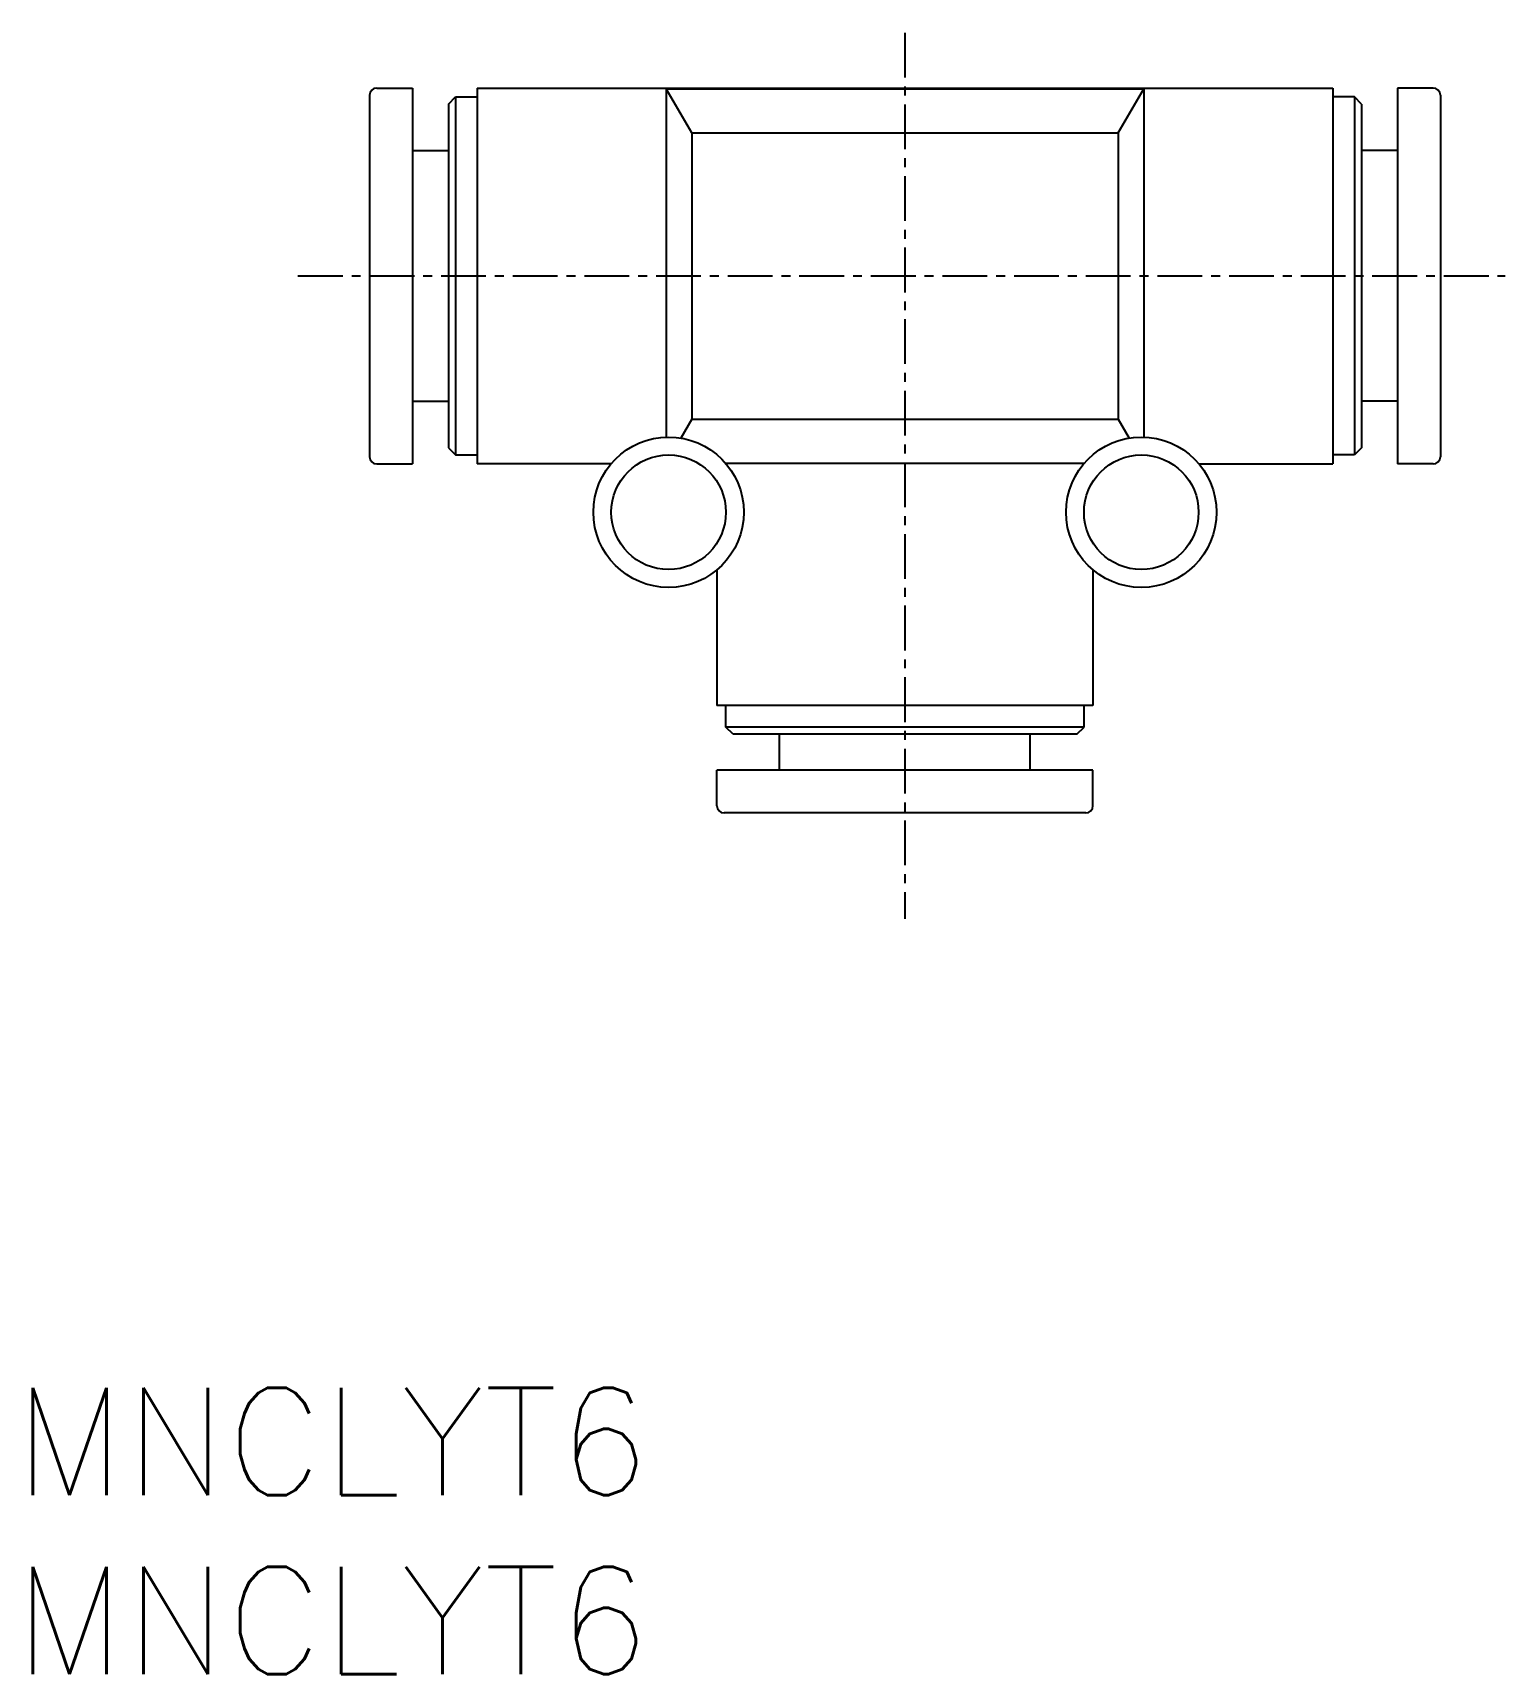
# Model space of a CAD drawing. Extents: x 109 to 150.1, y 73.1 to 118.9.
import ezdxf
from ezdxf.enums import TextEntityAlignment as Align

# ---------------------------------------------------------------- set-up
doc = ezdxf.new("R2010")
doc.units = 0
doc.linetypes.add('CENTER', pattern=[2, 1.25, -0.25, 0.25, -0.25])
doc.layers.get('0').update_dxf_attribs({"linetype": 'CONTINUOUS'})
doc.layers.add('CENTER', color=1, linetype='CENTER')
doc.styles.get("Standard").update_dxf_attribs({"font": 'txt.shx', "bigfont": 'extfont.shx'})

msp = doc.modelspace()

# ---------------------------------------------------------------- linework, layer by layer
at = {"color": 7, "linetype": 'CONTINUOUS'}
for p, q in [((118.378, 117.156), (118.378, 107.056)), ((118.578, 117.356), (119.578, 117.356)), ((119.578, 117.356), (119.578, 106.856)), ((120.578, 116.906), (120.778, 117.106)), ((120.778, 117.106), (121.378, 117.106)), ((120.778, 117.106), (120.778, 107.106)), ((121.378, 117.356), (145.278, 117.356)), ((121.378, 117.356), (121.378, 106.856)), ((126.656, 117.332), (140, 117.332)), ((127.378, 116.106), (126.656, 117.332)), ((126.656, 117.332), (126.656, 107.605)), ((139.278, 116.106), (140, 117.332)), ((140, 117.332), (140, 107.605)), ((145.278, 117.356), (145.278, 106.856)), ((145.878, 117.106), (145.278, 117.106)), ((145.878, 117.106), (145.878, 107.106)), ((146.078, 116.906), (145.878, 117.106)), ((147.078, 117.356), (147.078, 106.856)), ((148.078, 117.356), (147.078, 117.356)), ((148.278, 117.156), (148.278, 107.056)), ((120.578, 116.906), (120.578, 107.306)), ((146.078, 116.906), (146.078, 107.306)), ((127.378, 116.106), (139.278, 116.106)), ((127.378, 116.106), (127.378, 108.106)), ((139.278, 116.106), (139.278, 108.106)), ((119.578, 115.606), (120.578, 115.606)), ((147.078, 115.606), (146.078, 115.606)), ((119.578, 108.606), (120.578, 108.606)), ((147.078, 108.606), (146.078, 108.606)), ((127.378, 108.106), (127.067, 107.578)), ((127.378, 108.106), (139.278, 108.106)), ((139.278, 108.106), (139.589, 107.578)), ((120.578, 107.306), (120.778, 107.106)), ((146.078, 107.306), (145.878, 107.106)), ((118.578, 106.856), (119.578, 106.856)), ((120.778, 107.106), (121.378, 107.106)), ((125.119, 106.856), (121.378, 106.856)), ((128.316, 106.88), (138.34, 106.88)), ((141.537, 106.856), (145.278, 106.856)), ((145.878, 107.106), (145.278, 107.106)), ((148.078, 106.856), (147.078, 106.856)), ((128.078, 103.897), (128.078, 100.106)), ((138.578, 103.897), (138.578, 100.106)), ((138.578, 100.106), (128.078, 100.106)), ((128.328, 99.506), (128.328, 100.106)), ((138.328, 99.506), (138.328, 100.106)), ((128.528, 99.306), (128.328, 99.506)), ((138.328, 99.506), (128.328, 99.506)), ((138.128, 99.306), (138.328, 99.506)), ((138.128, 99.306), (128.528, 99.306)), ((129.828, 98.306), (129.828, 99.306)), ((136.828, 98.306), (136.828, 99.306)), ((128.078, 97.306), (128.078, 98.306)), ((138.578, 98.306), (128.078, 98.306)), ((138.578, 97.306), (138.578, 98.306)), ((138.378, 97.106), (128.278, 97.106))]:
    msp.add_line(p, q, dxfattribs=at)
for centre, radius in [((126.728, 105.506), 2.1), ((139.928, 105.506), 2.1), ((126.728, 105.506), 1.6), ((139.928, 105.506), 1.6)]:
    msp.add_circle(centre, radius, dxfattribs=at)
for centre, start, end in [((118.578, 117.156), 90, 180), ((148.078, 117.156), 0, 90), ((118.578, 107.056), 180, 270), ((148.078, 107.056), 270, 0), ((128.278, 97.306), 180, 270), ((138.378, 97.306), 270, 0)]:
    msp.add_arc(centre, 0.2, start, end, dxfattribs=at)
at = {"layer": 'CENTER', "color": 1, "linetype": 'CENTER'}
for p, q in [((133.328, 118.897), (133.328, 94.154)), ((116.378, 112.106), (150.088, 112.106))]:
    msp.add_line(p, q, dxfattribs=at)

# ---------------------------------------------------------------- texts
at = {"color": 7, "linetype": 'CONTINUOUS'}
for p in [(108.46, 79.551), (108.46, 74.551)]:
    msp.add_text('MNCLYT6', height=3, dxfattribs=at).set_placement(p, align=Align.MIDDLE_LEFT)

doc.saveas('drawing.dxf')
